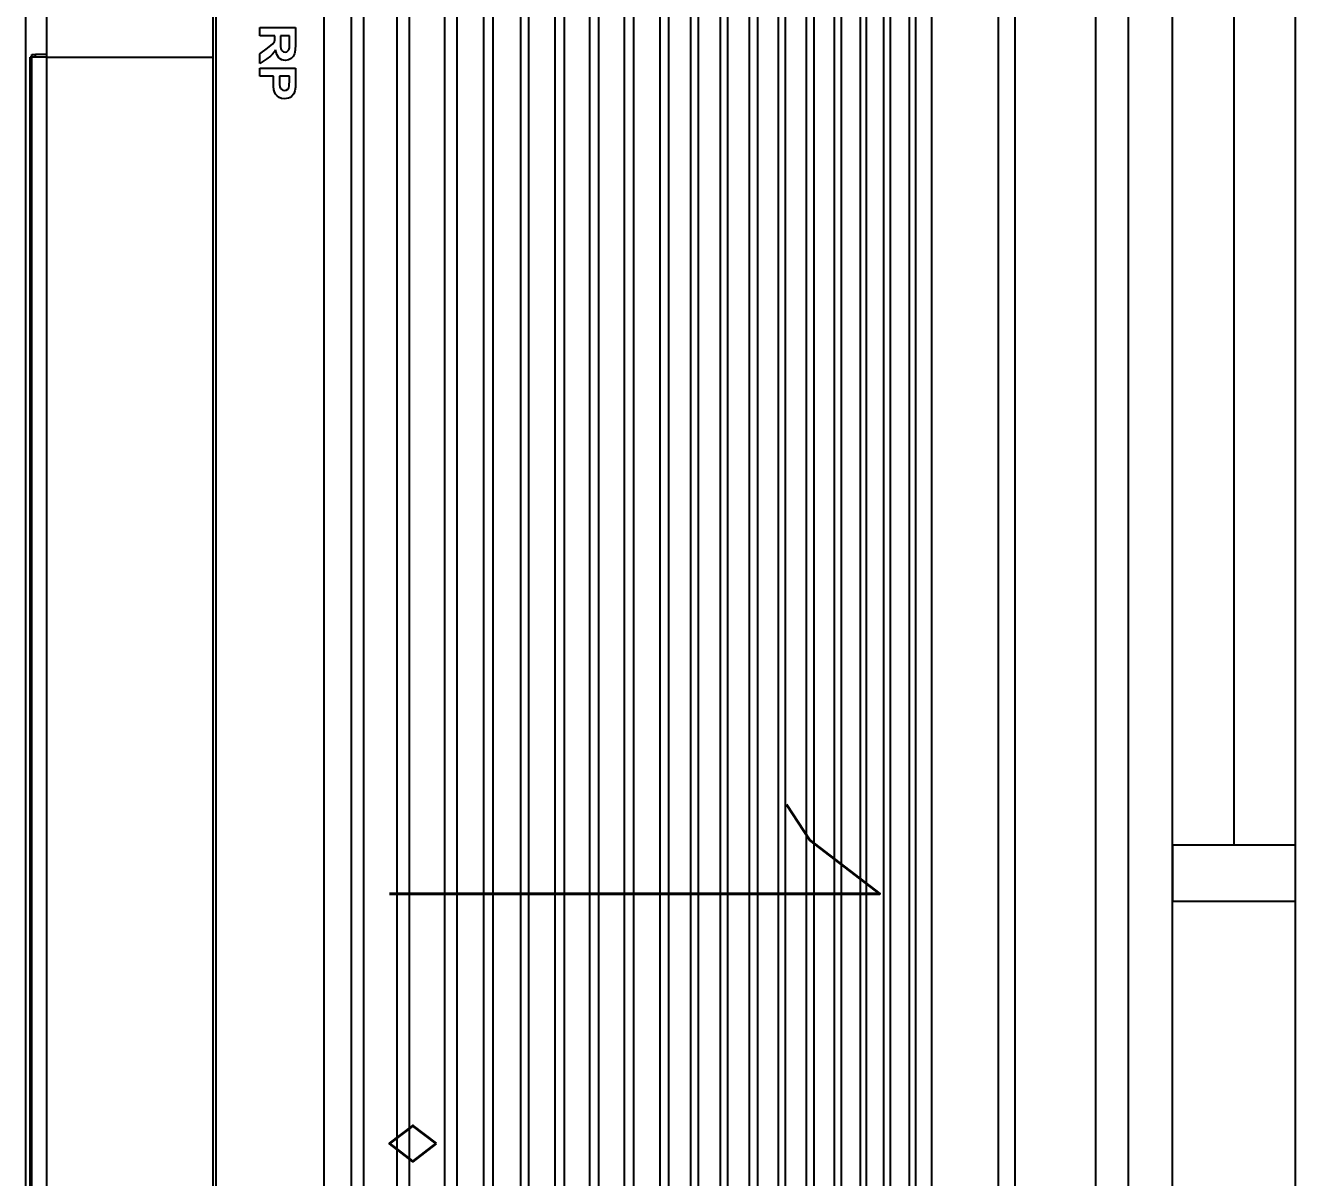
# Model space of a CAD drawing. Header units: inches. Extents: x -86408137 to 595769, y 1041006 to 3160331.
# Drawn here: x 399237 to 400373, y 1082202 to 1083232 of the extents above; entities that cross this region are included whole.
import ezdxf

# ---------------------------------------------------------------- set-up
doc = ezdxf.new("R2010")
doc.units = ezdxf.units.IN
doc.header["$MEASUREMENT"] = 0
for name, color, linetype in [('Edges', 7, 'Continuous'), ('partition', 8, 'Continuous'), ('WIN', 9, 'Continuous')]:
    doc.layers.add(name, color=color, linetype=linetype)
doc.styles.add('LAILA', font='romans.shx', dxfattribs={"width": 0.85, "height": 350})

# ---------------------------------------------------------------- blocks, each defined once
blk = doc.blocks.new('air con')
at = {"layer": 'Edges'}
for p, q in [((71.402, 41.898), (152.402, 41.898)), ((71.402, 41.095), (152.402, 41.095)), ((71.402, 39.122), (152.402, 39.122)), ((152.402, 38.724), (71.402, 38.724)), ((152.402, 37.092), (71.402, 37.092)), ((152.402, 36.701), (71.402, 36.701)), ((152.402, 36.542), (71.402, 36.542)), ((152.402, 36.078), (71.402, 36.078)), ((152.402, 35.914), (71.402, 35.914)), ((152.402, 35.493), (71.402, 35.493)), ((152.402, 35.34), (71.402, 35.34)), ((152.402, 34.877), (71.402, 34.877)), ((152.402, 34.709), (71.402, 34.709)), ((152.402, 34.207), (71.402, 34.207)), ((152.402, 34.022), (71.402, 34.022)), ((152.402, 33.51), (71.402, 33.51)), ((152.402, 33.335), (71.402, 33.335)), ((152.402, 32.826), (71.402, 32.826)), ((152.402, 32.625), (71.402, 32.625)), ((152.402, 32.098), (71.402, 32.098)), ((152.402, 31.911), (71.402, 31.911)), ((152.402, 31.378), (71.402, 31.378)), ((152.402, 31.189), (71.402, 31.189)), ((152.402, 30.654), (71.402, 30.654)), ((152.402, 30.439), (71.402, 30.439)), ((152.402, 29.791), (71.402, 29.791)), ((152.402, 29.562), (71.402, 29.562)), ((152.402, 28.935), (71.402, 28.935)), ((152.402, 28.714), (71.402, 28.714)), ((152.402, 28.092), (71.402, 28.092)), ((152.402, 27.871), (71.402, 27.871)), ((152.402, 27.226), (71.402, 27.226)), ((152.402, 27.024), (71.402, 27.024)), ((152.402, 26.349), (71.402, 26.349)), ((152.402, 26.117), (71.402, 26.117)), ((152.402, 25.469), (71.402, 25.469)), ((152.402, 25.162), (71.402, 25.162)), ((152.402, 24.304), (71.402, 24.304)), ((152.402, 24.002), (71.402, 24.002)), ((152.402, 23.184), (71.402, 23.184)), ((152.402, 22.883), (71.402, 22.883)), ((152.402, 22.213), (71.402, 22.213)), ((76.199, 20.639), (76.199, 21.51)), ((76.199, 21.51), (76.616, 21.51)), ((76.616, 21.51), (76.752, 21.504)), ((76.752, 21.504), (76.845, 21.486)), ((76.845, 21.486), (76.91, 21.454)), ((77.19, 20.639), (77.19, 21.51)), ((77.19, 21.51), (77.508, 21.51)), ((77.508, 21.51), (77.658, 21.506)), ((77.658, 21.506), (77.744, 21.497)), ((77.744, 21.497), (77.822, 21.465)), ((77.822, 21.465), (77.886, 21.411)), ((76.552, 21.362), (76.397, 21.362)), ((76.397, 21.362), (76.397, 21.141)), ((76.697, 21.359), (76.552, 21.362)), ((76.66, 21.144), (76.722, 21.152)), ((76.74, 21.347), (76.697, 21.359)), ((76.722, 21.152), (76.754, 21.167)), ((76.772, 21.325), (76.74, 21.347)), ((76.754, 21.167), (76.778, 21.189)), ((76.791, 21.294), (76.772, 21.325)), ((76.778, 21.189), (76.793, 21.218)), ((76.798, 21.254), (76.791, 21.294)), ((76.793, 21.218), (76.798, 21.254)), ((76.91, 21.454), (76.96, 21.403)), ((76.96, 21.403), (76.992, 21.338)), ((76.986, 21.176), (76.966, 21.138)), ((76.999, 21.219), (76.986, 21.176)), ((76.992, 21.338), (77.003, 21.266)), ((77.003, 21.266), (76.999, 21.219)), ((77.388, 21.362), (77.388, 21.115)), ((77.484, 21.362), (77.388, 21.362)), ((77.627, 21.356), (77.484, 21.362)), ((77.671, 21.343), (77.627, 21.356)), ((77.707, 21.318), (77.671, 21.343)), ((77.689, 21.146), (77.716, 21.172)), ((77.731, 21.283), (77.707, 21.318)), ((77.716, 21.172), (77.733, 21.203)), ((77.738, 21.239), (77.731, 21.283)), ((77.733, 21.203), (77.738, 21.239)), ((77.886, 21.411), (77.911, 21.376)), ((77.935, 21.168), (77.91, 21.107)), ((77.911, 21.376), (77.929, 21.336)), ((77.929, 21.336), (77.939, 21.291)), ((77.943, 21.242), (77.935, 21.168)), ((77.939, 21.291), (77.943, 21.242)), ((76.397, 21.141), (76.544, 21.141)), ((76.437, 21.002), (76.397, 21.002)), ((76.397, 21.002), (76.397, 20.639)), ((76.496, 21), (76.437, 21.002)), ((76.537, 20.993), (76.496, 21)), ((76.568, 20.979), (76.537, 20.993)), ((76.544, 21.141), (76.66, 21.144)), ((76.597, 20.956), (76.568, 20.979)), ((76.702, 20.828), (76.597, 20.956)), ((76.804, 21.034), (76.743, 21.023)), ((76.743, 21.023), (76.802, 20.988)), ((76.802, 20.988), (76.849, 20.95)), ((76.856, 21.052), (76.804, 21.034)), ((76.849, 20.95), (76.899, 20.895)), ((76.901, 21.075), (76.856, 21.052)), ((76.899, 20.895), (76.962, 20.809)), ((76.938, 21.104), (76.901, 21.075)), ((76.966, 21.138), (76.938, 21.104)), ((77.388, 21.115), (77.497, 21.115)), ((77.518, 20.967), (77.388, 20.967)), ((77.388, 20.967), (77.388, 20.639)), ((77.497, 21.115), (77.595, 21.119)), ((77.637, 20.97), (77.518, 20.967)), ((77.595, 21.119), (77.654, 21.129)), ((77.724, 20.98), (77.637, 20.97)), ((77.654, 21.129), (77.689, 21.146)), ((77.776, 20.995), (77.724, 20.98)), ((77.827, 21.021), (77.776, 20.995)), ((77.873, 21.058), (77.827, 21.021)), ((77.91, 21.107), (77.873, 21.058)), ((76.397, 20.639), (76.199, 20.639)), ((76.845, 20.639), (76.702, 20.828)), ((77.082, 20.639), (76.845, 20.639)), ((76.962, 20.809), (77.082, 20.639)), ((77.388, 20.639), (77.19, 20.639)), ((152.402, 19.568), (71.402, 19.568)), ((152.402, 19.493), (71.402, 19.493)), ((76.921, 15.42), (76.921, 19.493)), ((76.921, 18.47), (76.921, 18.812)), ((76.921, 18.133), (76.921, 18.47)), ((76.921, 17.803), (76.921, 18.133)), ((76.921, 17.48), (76.921, 17.803)), ((76.921, 17.163), (76.921, 17.48)), ((76.921, 16.853), (76.921, 17.163)), ((76.921, 16.551), (76.921, 16.853)), ((76.921, 16.256), (76.921, 16.551)), ((76.921, 15.969), (76.921, 16.256)), ((76.921, 15.69), (76.921, 15.969)), ((76.921, 15.42), (76.921, 15.69)), ((76.855, 15.42), (71.402, 15.42)), ((76.921, 15.42), (76.855, 15.42)), ((76.855, 15.42), (76.855, 15.142)), ((76.921, 15.42), (76.921, 15.142)), ((146.421, 15.42), (76.921, 15.42)), ((76.921, 15.142), (76.855, 15.142)), ((76.855, 15.051), (76.855, 15.142)), ((76.921, 15.051), (76.855, 15.051)), ((76.921, 15.142), (76.921, 15.051)), ((146.421, 15.051), (76.921, 15.051)), ((76.921, 15.051), (76.921, 15.012)), ((146.421, 15.012), (76.921, 15.012)), ((71.402, 14.898), (152.402, 14.898))]:
    blk.add_line(p, q, dxfattribs=at)
blk = doc.blocks.new('1.5HP AIR CONDITION')
at = {"xscale": 36.51607049631966, "yscale": 36.51607049631966, "zscale": 36.51607049631966}
blk.add_blockref('air con', (-4086.2, -544), dxfattribs=at)
at = {"insert": (-704.8, 763.8), "char_height": 438.25, "width": 4290.862, "attachment_point": 1, "style": 'LAILA'}
blk.add_mtext('1.5HP', dxfattribs=at)

msp = doc.modelspace()

# ---------------------------------------------------------------- linework, layer by layer
at = {"layer": 'partition'}
for p, q in [((400262.7, 1082449.1), (400372.7, 1082449.1)), ((400262.7, 1080294.1), (400262.7, 1082449.1)), ((400372.7, 1080294.1), (400372.7, 1082449.1))]:
    msp.add_line(p, q, dxfattribs=at)
at = {"layer": 'WIN'}
for p, q in [((400262.7, 1082449.1), (400262.7, 1083499.1)), ((400372.7, 1082449.1), (400372.7, 1083499.1)), ((400317.7, 1082499.1), (400317.7, 1083449.1))]:
    msp.add_line(p, q, dxfattribs=at)
msp.add_lwpolyline([(400372.7, 1082499.1), (400262.7, 1082499.1), (400262.7, 1082449.1), (400372.7, 1082449.1)], close=True, dxfattribs=at)

# ---------------------------------------------------------------- block references
at = {"rotation": 270}
msp.add_blockref('1.5HP AIR CONDITION', (399237.1, 1081926.5), dxfattribs=at)

doc.saveas('drawing.dxf')
